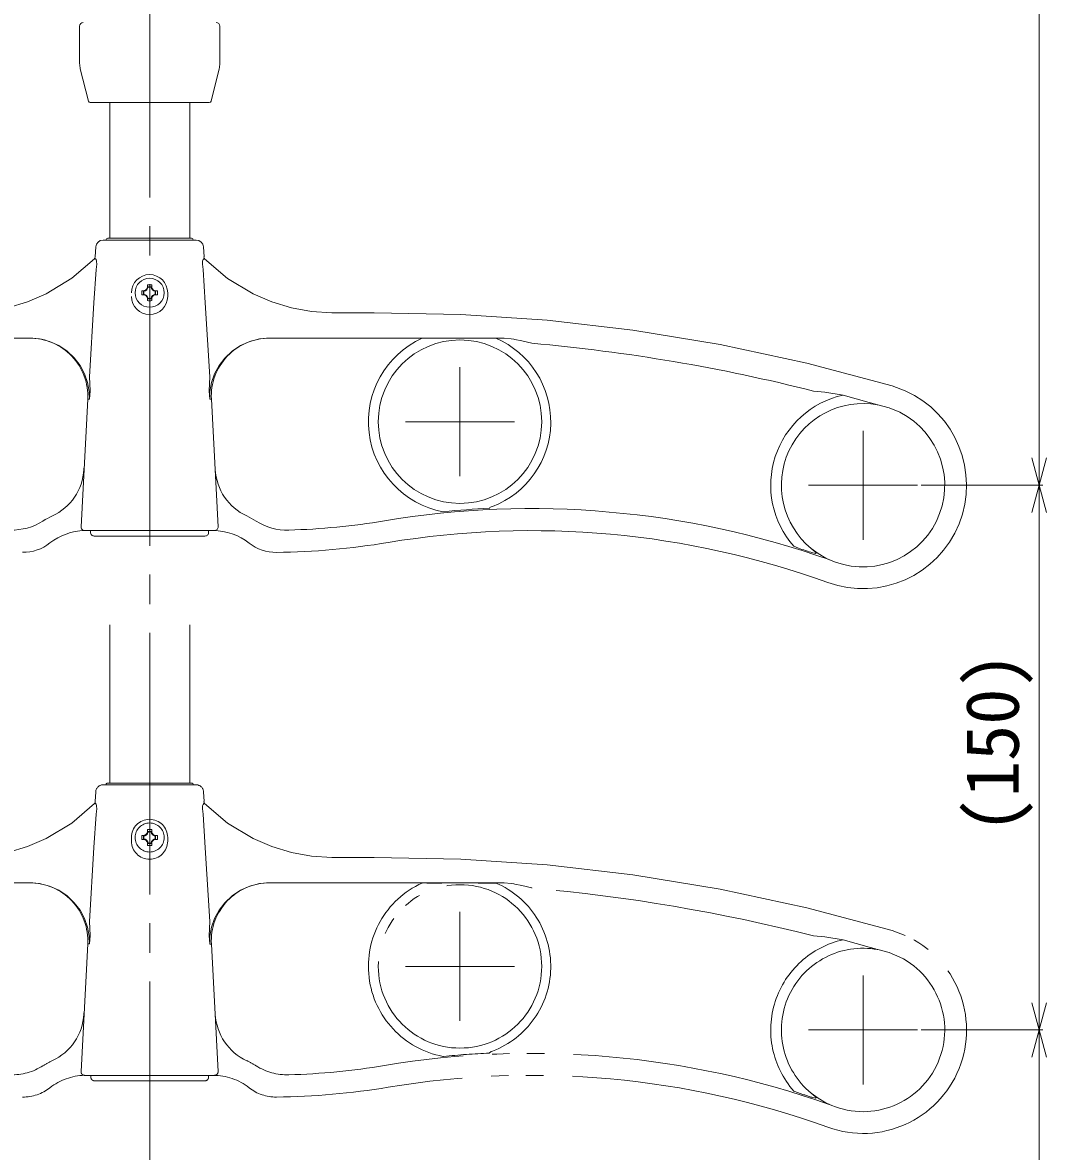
# Model space of a CAD drawing. Units: millimetres, scale not verified. Extents: x -2375 to -393, y -1680 to 1520.
# Drawn here: x -998 to -716.1, y 264.4 to 575.3 of the extents above; entities that cross this region are included whole.
import ezdxf
from ezdxf.enums import TextEntityAlignment as Align

# ---------------------------------------------------------------- set-up
doc = ezdxf.new("R2010")
doc.units = ezdxf.units.MM
doc.header["$LTSCALE"] = 8
doc.linetypes.add('CHAIN2', pattern=[12, 9, -1, 1, -1])
doc.linetypes.add('DOUBLE_CHAIN2', pattern=[12.8, 9, -1, 0.6, -0.6, 0.6, -1])
for name, color, linetype, lineweight in [('0-3_YKK_D', 6, 'Continuous', 9), ('0-4_YKK_13', 4, 'Continuous', 9), ('0-5_YKK_12', 2, 'CHAIN2', 9)]:
    doc.layers.add(name, color=color, linetype=linetype, lineweight=lineweight)
doc.styles.add('ＭＳ ゴシック', font='')
doc.styles.get('ＭＳ ゴシック').set_extended_font_data('MS Gothic')

msp = doc.modelspace()

# ---------------------------------------------------------------- linework, layer by layer
at = {"layer": '0-3_YKK_D'}
for p, q in [((-718.069, 1040.386), (-718.069, 455.386)), ((-718.069, 447.886), (-720.078, 455.386)), ((-718.069, 447.886), (-718.069, 455.386)), ((-716.059, 455.386), (-718.069, 447.886)), ((-750.568, 447.886), (-717.069, 447.886)), ((-749.568, 447.886), (-717.069, 447.886)), ((-720.078, 440.386), (-718.069, 447.886)), ((-718.069, 447.886), (-718.069, 440.386)), ((-718.069, 447.886), (-716.059, 440.386)), ((-718.069, 440.386), (-718.069, 305.386)), ((-718.069, 297.886), (-720.078, 305.386)), ((-718.069, 297.886), (-718.069, 305.386)), ((-716.059, 305.386), (-718.069, 297.886)), ((-750.568, 297.886), (-717.069, 297.886)), ((-750.568, 297.886), (-717.069, 297.886)), ((-720.078, 290.386), (-718.069, 297.886)), ((-718.069, 297.886), (-718.069, 290.386)), ((-718.069, 297.886), (-716.059, 290.386)), ((-718.069, 290.386), (-718.069, 155.386))]:
    msp.add_line(p, q, dxfattribs=at)
at = {"layer": '0-4_YKK_13'}
for p, q in [((-982.316, 574.285), (-982.316, 564.024)), ((-943.716, 564.024), (-943.716, 574.285)), ((-982.137, 562.569), (-979.911, 553.664)), ((-946.121, 553.664), (-943.895, 562.569)), ((-974.016, 553.286), (-974.016, 515.886)), ((-955.992, 553.286), (-970.04, 553.286)), ((-952.016, 553.286), (-952.016, 515.886)), ((-946.606, 553.286), (-947.055, 553.286)), ((-977.88, 513.49), (-978.022, 510.765)), ((-975.882, 515.386), (-970.042, 515.386)), ((-975.068, 515.386), (-975.067, 515.412)), ((-974.568, 515.886), (-970.042, 515.886)), ((-970.042, 515.886), (-956.042, 515.886)), ((-970.042, 515.386), (-956.042, 515.386)), ((-956.042, 515.886), (-951.517, 515.886)), ((-956.042, 515.386), (-950.202, 515.386)), ((-951.016, 515.386), (-951.018, 515.412)), ((-948.205, 513.49), (-948.062, 510.765)), ((-978.301, 510.12), (-978.195, 510.226)), ((-947.799, 510.112), (-947.904, 510.219)), ((-965.208, 501.461), (-964.563, 501.461)), ((-964.69, 501.385), (-964.69, 500.386)), ((-964.601, 501.305), (-964.601, 500.466)), ((-963.617, 502.406), (-963.617, 503.051)), ((-963.462, 502.444), (-963.542, 502.533)), ((-962.543, 502.533), (-963.542, 502.533)), ((-962.623, 502.444), (-963.462, 502.444)), ((-961.522, 501.461), (-960.877, 501.461)), ((-961.484, 501.305), (-961.395, 501.385)), ((-961.484, 500.466), (-961.484, 501.305)), ((-961.395, 500.386), (-961.395, 501.385)), ((-958.069, 500.886), (-958.069, 499.886)), ((-964.601, 500.466), (-964.69, 500.386)), ((-963.617, 498.72), (-963.617, 499.365)), ((-963.542, 499.238), (-962.543, 499.238)), ((-963.462, 499.327), (-962.623, 499.327)), ((-962.623, 499.327), (-962.543, 499.238)), ((-962.467, 498.72), (-962.467, 499.365)), ((-912.822, 495.386), (-901.174, 495.386)), ((-1060.667, 488.434), (-996.011, 488.402)), ((-865.444, 488.386), (-930.099, 488.386)), ((-886.721, 488.347), (-882.571, 488.347)), ((-872.566, 488.347), (-867.681, 488.347)), ((-758.559, 475.237), (-754.961, 473.915)), ((-981.944, 436.438), (-980.086, 471.557)), ((-980.086, 471.557), (-979.638, 471.556)), ((-946.033, 471.548), (-946.481, 471.548)), ((-944.193, 436.438), (-946.033, 471.548)), ((-882.252, 440.598), (-882.109, 440.601)), ((-945.192, 435.386), (-980.945, 435.386)), ((-979.337, 434.938), (-979.314, 435.386)), ((-946.8, 434.938), (-946.823, 435.386)), ((-947.799, 433.886), (-978.339, 433.886)), ((-785.625, 431.061), (-784.37, 430.526)), ((-947.799, 360.112), (-947.904, 360.219)), ((-963.462, 352.445), (-963.542, 352.533)), ((-961.484, 351.305), (-961.395, 351.385)), ((-964.601, 350.466), (-964.69, 350.386)), ((-962.623, 349.327), (-962.543, 349.238)), ((-758.559, 325.237), (-754.961, 323.915)), ((-882.252, 290.598), (-882.109, 290.601)), ((-785.625, 281.061), (-784.37, 280.526))]:
    msp.add_line(p, q, dxfattribs=at)
at = {"layer": '0-4_YKK_13', "linetype": 'DOUBLE_CHAIN2'}
for p, q in [((-974.016, 409.482), (-974.016, 365.886)), ((-952.016, 409.482), (-952.016, 365.886)), ((-975.882, 365.386), (-970.042, 365.386)), ((-975.068, 365.386), (-975.067, 365.412)), ((-974.568, 365.886), (-970.042, 365.886)), ((-970.042, 365.886), (-956.042, 365.886)), ((-970.042, 365.386), (-956.042, 365.386)), ((-956.042, 365.886), (-951.517, 365.886)), ((-956.042, 365.386), (-950.202, 365.386)), ((-951.016, 365.386), (-951.018, 365.412)), ((-977.88, 363.49), (-978.022, 360.765)), ((-948.205, 363.49), (-948.062, 360.765)), ((-965.208, 351.461), (-964.563, 351.461)), ((-964.69, 351.385), (-964.69, 350.386)), ((-964.601, 351.305), (-964.601, 350.466)), ((-963.617, 352.406), (-963.617, 353.051)), ((-962.543, 352.533), (-963.542, 352.533)), ((-962.623, 352.445), (-963.462, 352.445)), ((-962.467, 352.406), (-962.467, 353.051)), ((-961.522, 351.461), (-960.877, 351.461)), ((-961.484, 350.466), (-961.484, 351.305)), ((-961.395, 350.386), (-961.395, 351.385)), ((-968.069, 350.886), (-968.069, 349.886)), ((-965.208, 350.311), (-964.563, 350.311)), ((-963.617, 348.72), (-963.617, 349.365)), ((-963.542, 349.238), (-962.543, 349.238)), ((-963.462, 349.327), (-962.623, 349.327)), ((-962.467, 348.72), (-962.467, 349.365)), ((-961.522, 350.311), (-960.877, 350.311)), ((-958.069, 350.886), (-958.069, 349.886)), ((-912.822, 345.386), (-901.174, 345.386)), ((-1060.667, 338.434), (-996.011, 338.402)), ((-865.444, 338.386), (-930.099, 338.386)), ((-886.721, 338.347), (-882.571, 338.347)), ((-872.566, 338.347), (-867.681, 338.347)), ((-981.944, 286.438), (-980.086, 321.557)), ((-980.086, 321.557), (-979.638, 321.556)), ((-946.033, 321.548), (-946.481, 321.548)), ((-944.193, 286.438), (-946.033, 321.548)), ((-945.192, 285.386), (-980.945, 285.386)), ((-979.232, 284.938), (-979.209, 285.386)), ((-947.799, 283.886), (-978.234, 283.886)), ((-946.8, 284.938), (-946.823, 285.386))]:
    msp.add_line(p, q, dxfattribs=at)
at = {"layer": '0-4_YKK_13'}
for points in [[(-970.04, 553.286), (-972.448, 553.286), (-974.751, 553.286), (-977.234, 553.286), (-978.468, 553.286), (-978.976, 553.286), (-979.425, 553.286)], [(-947.055, 553.286), (-947.554, 553.286), (-947.918, 553.286), (-949.44, 553.286), (-952.142, 553.286), (-955.992, 553.286)], [(-978.195, 510.226), (-984.469, 504.865), (-991.533, 500.602), (-996.706, 498.398), (-1002.109, 496.78), (-1007.642, 495.78), (-1013.285, 495.411)], [(-978.195, 510.226), (-978.147, 510.265), (-977.964, 510.255), (-977.78, 510.017), (-977.654, 509.615), (-977.633, 509.492), (-977.598, 508.768), (-977.813, 507.276)], [(-947.904, 510.219), (-947.953, 510.257), (-948.136, 510.247), (-948.32, 510.009), (-948.446, 509.608), (-948.467, 509.485), (-948.502, 508.761), (-948.289, 507.269)], [(-947.904, 510.219), (-941.633, 504.855), (-934.571, 500.588), (-929.4, 498.381), (-923.997, 496.761), (-918.465, 495.758), (-912.822, 495.386)], [(-977.813, 507.276), (-978.398, 498.082), (-979.65, 477.763)], [(-948.289, 507.269), (-947.708, 498.075), (-946.466, 477.755)], [(-964.601, 501.305), (-964.69, 501.385), (-964.462, 501.402), (-964.241, 501.461), (-964.399, 501.461), (-964.547, 501.461), (-964.563, 501.461)], [(-963.617, 502.406), (-963.667, 502.229), (-963.862, 501.883), (-964.147, 501.628), (-964.488, 501.478), (-964.563, 501.461)], [(-963.617, 502.084), (-963.559, 502.305), (-963.542, 502.533)], [(-963.617, 502.406), (-963.617, 502.197), (-963.617, 502.084)], [(-962.623, 502.444), (-962.543, 502.533), (-962.526, 502.305), (-962.467, 502.084)], [(-961.522, 501.461), (-961.699, 501.51), (-962.045, 501.705), (-962.3, 501.99), (-962.45, 502.331), (-962.467, 502.406), (-962.467, 503.051)], [(-962.467, 502.406), (-962.467, 502.197), (-962.467, 502.084)], [(-961.522, 501.461), (-961.731, 501.461), (-961.843, 501.461), (-961.623, 501.402), (-961.395, 501.385)], [(-965.208, 500.311), (-964.563, 500.311), (-964.385, 500.261), (-964.04, 500.066), (-963.785, 499.781), (-963.634, 499.44), (-963.617, 499.365)], [(-964.241, 500.311), (-964.462, 500.369), (-964.69, 500.386)], [(-964.241, 500.311), (-964.399, 500.311), (-964.547, 500.311), (-964.563, 500.311)], [(-963.462, 499.327), (-963.542, 499.238), (-963.559, 499.466), (-963.617, 499.687), (-963.617, 499.529), (-963.617, 499.381), (-963.617, 499.365)], [(-962.467, 499.687), (-962.526, 499.466), (-962.543, 499.238)], [(-962.467, 499.365), (-962.418, 499.542), (-962.223, 499.888), (-961.938, 500.143), (-961.597, 500.293), (-961.522, 500.311), (-960.877, 500.311)], [(-962.467, 499.687), (-962.467, 499.529), (-962.467, 499.381), (-962.467, 499.365)], [(-961.484, 500.466), (-961.395, 500.386), (-961.623, 500.369), (-961.843, 500.311)], [(-961.522, 500.311), (-961.731, 500.311), (-961.843, 500.311)], [(-901.174, 495.386), (-877.374, 494.917), (-853.6, 493.316), (-829.936, 490.586), (-805.912, 486.631), (-782.09, 481.509), (-758.559, 475.237)], [(-996.011, 488.402), (-993.362, 488.183), (-990.65, 487.488), (-988.093, 486.346), (-985.801, 484.815), (-983.788, 482.929), (-982.203, 480.874), (-980.956, 478.595), (-980.112, 476.201), (-979.671, 473.699), (-979.638, 471.556)], [(-930.099, 488.386), (-932.749, 488.168), (-935.461, 487.474), (-938.018, 486.334), (-940.312, 484.803), (-942.325, 482.919), (-943.912, 480.864), (-945.159, 478.586), (-946.005, 476.192), (-946.447, 473.691), (-946.481, 471.548)], [(-865.444, 488.386), (-863.476, 488.184), (-862.754, 488.101)], [(-857.76, 486.967), (-857.787, 486.974), (-860.517, 487.64), (-862.468, 488.047), (-862.754, 488.101)], [(-979.65, 477.763), (-979.468, 473.854), (-979.635, 471.582), (-979.638, 471.556)], [(-946.466, 477.755), (-946.649, 473.846), (-946.484, 471.573), (-946.481, 471.548)], [(-762.528, 470.02), (-762.536, 470.022), (-762.563, 470.03), (-762.658, 470.058), (-763.088, 470.183), (-764.902, 470.708), (-772.064, 472.705), (-777.044, 473.549), (-780.188, 473.806), (-780.214, 473.807)], [(-756.43, 467.972), (-759.374, 469.204), (-762.528, 470.02)], [(-981.134, 452.564), (-981.166, 452.227), (-981.168, 452.21)], [(-944.995, 452.555), (-944.963, 452.218), (-944.961, 452.201)], [(-868.623, 442.041), (-868.952, 441.905), (-869.167, 441.8), (-869.305, 441.717), (-869.427, 441.614), (-869.462, 441.564), (-869.474, 441.522)], [(-780.404, 429.249), (-779.921, 429.146), (-779.683, 429.123), (-779.603, 429.128), (-779.532, 429.147), (-779.501, 429.171), (-779.487, 429.204), (-779.491, 429.25), (-779.532, 429.33), (-779.747, 429.568), (-780.856, 430.504)], [(-780.856, 430.504), (-778.886, 429.057), (-776.775, 427.834), (-776.23, 427.566)], [(-775.923, 427.397), (-775.925, 427.403), (-775.938, 427.414), (-775.975, 427.437), (-776.154, 427.529), (-776.23, 427.566)], [(-978.195, 360.227), (-984.469, 354.865), (-991.533, 350.602), (-996.706, 348.398), (-1002.109, 346.78), (-1007.642, 345.78), (-1013.285, 345.411)], [(-978.301, 360.12), (-978.195, 360.227), (-978.147, 360.265), (-977.964, 360.255), (-977.78, 360.017), (-977.654, 359.615), (-977.633, 359.492), (-977.598, 358.768), (-977.813, 357.276)], [(-947.904, 360.219), (-947.953, 360.257), (-948.136, 360.247), (-948.32, 360.009), (-948.446, 359.608), (-948.467, 359.485), (-948.502, 358.761), (-948.289, 357.269)], [(-947.904, 360.219), (-941.633, 354.855), (-934.571, 350.588), (-929.4, 348.381), (-923.997, 346.761), (-918.465, 345.758), (-912.822, 345.386)], [(-977.813, 357.276), (-978.398, 348.082), (-979.65, 327.763), (-979.468, 323.854), (-979.635, 321.581), (-979.638, 321.556)], [(-948.289, 357.269), (-947.708, 348.074), (-946.466, 327.755)], [(-964.601, 351.305), (-964.69, 351.385), (-964.462, 351.402), (-964.241, 351.461), (-964.399, 351.461), (-964.547, 351.461), (-964.563, 351.461)], [(-963.617, 352.406), (-963.667, 352.229), (-963.862, 351.883), (-964.147, 351.628), (-964.488, 351.478), (-964.563, 351.461)], [(-963.617, 352.406), (-963.617, 352.197), (-963.617, 352.084), (-963.559, 352.305), (-963.542, 352.533)], [(-962.623, 352.445), (-962.543, 352.533), (-962.526, 352.305), (-962.467, 352.084)], [(-961.522, 351.461), (-961.699, 351.51), (-962.045, 351.705), (-962.3, 351.99), (-962.45, 352.331), (-962.467, 352.406)], [(-962.467, 352.406), (-962.467, 352.197), (-962.467, 352.084)], [(-961.522, 351.461), (-961.731, 351.461), (-961.843, 351.461), (-961.623, 351.402), (-961.395, 351.385)], [(-964.241, 350.311), (-964.462, 350.369), (-964.69, 350.386)], [(-964.563, 350.311), (-964.385, 350.261), (-964.04, 350.066), (-963.785, 349.781), (-963.634, 349.44), (-963.617, 349.365)], [(-964.241, 350.311), (-964.399, 350.311), (-964.547, 350.311), (-964.563, 350.311)], [(-963.462, 349.327), (-963.542, 349.238), (-963.559, 349.466), (-963.617, 349.687), (-963.617, 349.529), (-963.617, 349.381), (-963.617, 349.365)], [(-962.467, 349.687), (-962.526, 349.466), (-962.543, 349.238)], [(-962.467, 349.365), (-962.418, 349.543), (-962.223, 349.888), (-961.938, 350.143), (-961.597, 350.293), (-961.522, 350.311)], [(-962.467, 349.687), (-962.467, 349.529), (-962.467, 349.381), (-962.467, 349.365)], [(-961.484, 350.466), (-961.395, 350.386), (-961.623, 350.369), (-961.843, 350.311)], [(-961.522, 350.311), (-961.731, 350.311), (-961.843, 350.311)], [(-901.174, 345.386), (-877.374, 344.917), (-853.6, 343.316), (-829.936, 340.586), (-805.912, 336.631), (-782.09, 331.509), (-758.559, 325.237)], [(-996.011, 338.402), (-993.362, 338.183), (-990.65, 337.488), (-988.093, 336.346), (-985.801, 334.815), (-983.788, 332.929), (-982.203, 330.874), (-980.956, 328.595), (-980.112, 326.2), (-979.671, 323.699), (-979.638, 321.556)], [(-930.099, 338.386), (-932.749, 338.168), (-935.461, 337.474), (-938.018, 336.334), (-940.312, 334.804), (-942.325, 332.919), (-943.912, 330.864), (-945.159, 328.586), (-946.005, 326.192), (-946.447, 323.691), (-946.481, 321.548)], [(-865.444, 338.386), (-863.476, 338.184), (-862.754, 338.101)], [(-857.76, 336.967), (-857.787, 336.974), (-860.517, 337.64), (-862.468, 338.047), (-862.754, 338.101)], [(-946.466, 327.755), (-946.649, 323.846), (-946.484, 321.573), (-946.481, 321.548)], [(-772.064, 322.706), (-777.044, 323.549), (-780.188, 323.805), (-780.214, 323.807)], [(-762.528, 320.02), (-762.536, 320.022), (-762.563, 320.03), (-762.658, 320.058), (-763.088, 320.183), (-764.902, 320.708), (-772.064, 322.706)], [(-756.43, 317.972), (-759.374, 319.204), (-762.528, 320.02)], [(-981.134, 302.564), (-981.166, 302.227), (-981.168, 302.21)], [(-944.995, 302.555), (-944.963, 302.218), (-944.961, 302.201)], [(-868.623, 292.041), (-868.952, 291.905), (-869.167, 291.8), (-869.305, 291.717), (-869.427, 291.614), (-869.462, 291.563), (-869.474, 291.522)], [(-780.856, 280.504), (-778.886, 279.057), (-776.775, 277.834), (-776.23, 277.566)], [(-780.404, 279.249), (-779.921, 279.146), (-779.683, 279.123), (-779.603, 279.128), (-779.532, 279.147), (-779.501, 279.171), (-779.487, 279.204), (-779.491, 279.25), (-779.532, 279.33), (-779.747, 279.569), (-780.856, 280.504)], [(-775.923, 277.397), (-775.925, 277.403), (-775.938, 277.414), (-775.975, 277.437), (-776.154, 277.529), (-776.23, 277.566)]]:
    msp.add_lwpolyline(points, dxfattribs=at)
for centre, radius in [((-963.042, 500.886), 4), ((-877.569, 465.386), 22.5)]:
    msp.add_circle(centre, radius, dxfattribs=at)
at = {"layer": '0-4_YKK_13', "linetype": 'DOUBLE_CHAIN2'}
for centre, radius in [((-963.042, 350.886), 4), ((-877.569, 315.386), 22.5)]:
    msp.add_circle(centre, radius, dxfattribs=at)
at = {"layer": '0-4_YKK_13'}
for centre, radius, start, end in [((-981.316, 574.285), 1, 90, 180), ((-944.716, 574.285), 1, 0, 90), ((-976.316, 564.024), 6, 180, 194.03624), ((-949.716, 564.024), 6, 345.96375, 0), ((-979.425, 553.786), 0.5, 194.03624, 270), ((-946.606, 553.786), 0.5, 270, 345.96375), ((-975.882, 513.386), 2, 90, 177), ((-974.568, 515.386), 0.5, 90, 177), ((-951.517, 515.386), 0.5, 3, 90), ((-950.202, 513.386), 2, 3, 90), ((-979.01, 510.826), 1, 315.10773, 356.9715), ((-947.09, 510.818), 1, 183, 224.86377), ((-963.069, 500.886), 5, 0, 180), ((-957.274, 500.886), 7.955, 175.85475, 184.14523), ((-964.767, 502.611), 1.316, 277.25534, 352.74464), ((-963.042, 495.126), 7.946, 85.85019, 94.1498), ((-961.317, 502.611), 1.316, 187.25534, 262.74464), ((-968.811, 500.886), 7.955, 355.85478, 4.1452), ((-963.069, 499.886), 5, 180, 0), ((-964.767, 499.161), 1.316, 7.25534, 82.74464), ((-963.042, 506.649), 7.95, 265.85216, 274.14783), ((-961.317, 499.161), 1.316, 97.25534, 172.74464), ((-996.063, 472.402), 16, 356.9715, 89.9715), ((-930.055, 472.386), 16, 90, 183), ((-877.569, 465.386), 25.227, 114.46574, 259.29968), ((-877.569, 465.386), 25, 290.96547, 66.7016), ((-901.21, -4.114), 493, 75.79288, 84.94374), ((-766.568, 447.886), 25.421, 102.48396, 221.44037), ((-766.568, 447.886), 28.5, 250.12047, 65.96594), ((-766.568, 447.886), 22.5, 79.65489, 230.58058), ((-766.568, 447.886), 22.5, 244.56912, 63.21736), ((-996.089, 452.999), 14.942, 294.73701, 356.9715), ((-930.04, 452.983), 14.942, 183, 245.23448), ((-857.87, 195.386), 246.058, 70.54668, 99.47287), ((-857.87, 195.386), 246.41, 92.6992, 95.64517), ((-980.606, 419.394), 22.058, 114.73701, 122.40152), ((-945.539, 419.386), 22.058, 57.56998, 65.23448), ((-1000.968, 451.478), 15.942, 268.32166, 302.40152), ((-980.606, 419.394), 16, 91.50233, 128.14761), ((-980.945, 436.386), 1, 176.9715, 270), ((-945.539, 419.386), 16, 51.82387, 90), ((-945.192, 436.386), 1, 270, 3), ((-925.161, 451.459), 15.942, 237.56998, 271.64983), ((-930.286, 629.386), 193.942, 271.64983, 279.47287), ((-857.87, 195.386), 240, 70.12047, 99.47287), ((-978.339, 434.886), 1, 176.97169, 270), ((-947.799, 434.886), 1, 270, 2.9998), ((-930.286, 629.386), 200, 270.62564, 279.47287), ((-997.901, 441.414), 12, 269.34584, 308.14761), ((-928.233, 441.397), 12, 231.82387, 270.62564), ((-857.87, 195.386), 246.36, 71.67273, 72.64189)]:
    msp.add_arc(centre, radius, start, end, dxfattribs=at)
at = {"layer": '0-4_YKK_13', "linetype": 'DOUBLE_CHAIN2'}
for centre, radius, start, end in [((-975.882, 363.386), 2, 90, 177), ((-974.568, 365.386), 0.5, 90, 177), ((-951.517, 365.386), 0.5, 3, 90), ((-950.202, 363.386), 2, 3, 90), ((-979.01, 360.826), 1, 315.10773, 356.9715), ((-947.09, 360.818), 1, 183, 224.86377), ((-963.069, 350.886), 5, 0, 180), ((-957.274, 350.886), 7.955, 175.85475, 184.14523), ((-964.767, 352.611), 1.316, 277.25534, 352.74464), ((-963.042, 345.126), 7.946, 85.85019, 94.1498), ((-961.317, 352.611), 1.316, 187.25534, 262.74464), ((-968.811, 350.886), 7.955, 355.85478, 4.1452), ((-963.069, 349.886), 5, 180, 0), ((-964.767, 349.161), 1.316, 7.25534, 82.74464), ((-963.042, 356.649), 7.95, 265.85216, 274.14783), ((-961.317, 349.161), 1.316, 97.25534, 172.74464), ((-996.063, 322.402), 16, 356.9715, 89.9715), ((-930.055, 322.386), 16, 90, 183), ((-877.569, 315.386), 25.227, 114.46574, 259.29968), ((-877.569, 315.386), 25, 290.96547, 66.7016), ((-901.21, -154.114), 493, 75.79288, 84.94374), ((-766.568, 297.886), 28.5, 250.12047, 65.96594), ((-766.568, 297.886), 25.421, 102.48396, 221.44037), ((-766.568, 297.886), 22.5, 79.65489, 230.58058), ((-766.568, 297.886), 22.5, 244.56912, 63.21736), ((-996.089, 302.999), 14.942, 294.73701, 356.9715), ((-930.04, 302.983), 14.942, 183, 245.23448), ((-980.606, 269.394), 22.058, 114.73701, 122.40152), ((-945.539, 269.386), 22.058, 57.56998, 65.23448), ((-857.87, 45.386), 246.058, 70.54668, 99.47287), ((-857.87, 45.386), 246.41, 92.6992, 95.64517), ((-1000.968, 301.478), 15.942, 268.32166, 302.40152), ((-980.945, 286.385), 1, 176.9715, 270), ((-945.192, 286.385), 1, 270, 3), ((-925.161, 301.459), 15.942, 237.56998, 271.64983), ((-930.286, 479.386), 193.942, 271.64983, 279.47287), ((-980.606, 269.394), 16, 91.50233, 128.14761), ((-978.234, 284.886), 1, 177.00018, 270), ((-947.799, 284.886), 1, 270, 2.9998), ((-945.539, 269.386), 16, 51.82387, 90), ((-857.87, 45.386), 240, 70.12047, 99.47287), ((-997.901, 291.414), 12, 269.34584, 308.14761), ((-928.233, 291.397), 12, 231.82387, 270.62564), ((-930.286, 479.386), 200, 270.62564, 279.47287), ((-857.87, 45.386), 246.36, 71.67273, 72.64189)]:
    msp.add_arc(centre, radius, start, end, dxfattribs=at)
at = {"layer": '0-5_YKK_12'}
for p, q in [((-963.016, 1079.257), (-963.016, 94.09)), ((-963.016, 1079.157), (-963.016, 93.99)), ((-877.569, 450.386), (-877.569, 480.386)), ((-892.568, 465.386), (-862.568, 465.386)), ((-766.568, 432.886), (-766.568, 462.886)), ((-781.568, 447.886), (-751.568, 447.886)), ((-877.569, 300.386), (-877.569, 330.386)), ((-892.568, 315.386), (-862.568, 315.386)), ((-766.568, 282.886), (-766.568, 312.886)), ((-781.568, 297.886), (-751.568, 297.886))]:
    msp.add_line(p, q, dxfattribs=at)

# ---------------------------------------------------------------- texts
at = {"layer": '0-3_YKK_D', "color": 4, "style": 'ＭＳ ゴシック'}
msp.add_text('(150)', height=14.66, rotation=90, dxfattribs=at).set_placement((-719.268, 352.006), align=Align.BOTTOM_LEFT)

doc.saveas('drawing.dxf')
